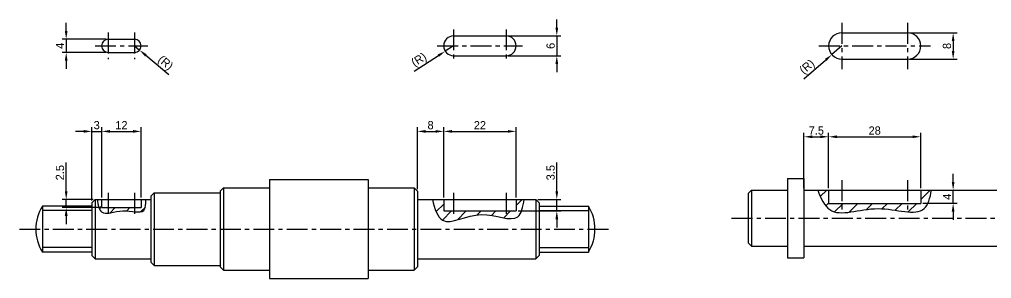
# Model space of a CAD drawing. Header units: millimetres. Extents: x 30 to 1168, y -22 to 440.
# Drawn here: x 404.6 to 700.2, y -21.5 to 57.1 of the extents above; entities that cross this region are included whole.
import ezdxf

# ---------------------------------------------------------------- set-up
doc = ezdxf.new("R2010")
doc.units = ezdxf.units.MM
doc.header["$LTSCALE"] = 0.2
doc.linetypes.add('CENTER', pattern=[50.8, 31.75, -6.35, 6.35, -6.35])
for name, color, linetype in [('가는실선', 1, 'Continuous'), ('외형선', 3, 'Continuous'), ('중심선', 1, 'CENTER'), ('치수', 1, 'Continuous')]:
    doc.layers.add(name, color=color, linetype=linetype)
doc.dimstyles.new('ISO-25', dxfattribs={"dimtxt": 2.5, "dimasz": 2.5, "dimexe": 1.25, "dimexo": 0.625, "dimtad": 1, "dimdsep": 46, "dimtxsty": 'Standard', "dimcen": 0, "dimclrt": 2, "dimadec": 0, "dimazin": 0, "dimtfac": 1, "dimtmove": 0, "dimatfit": 3, "dimfxl": 1, "dimarcsym": 0})
pattern_1 = [(45, (112.586, -110.1443), (-2.245064, 2.245064), [])]

# ---------------------------------------------------------------- blocks, each defined once
blk = doc.blocks.new('*D80')
at = {"layer": 'Defpoints', "color": 0, "transparency": 16777216}
for p in [(650.69, 21.49), (643.19, 5.3), (650.69, 5.3)]:
    blk.add_point(p, dxfattribs=at)
at = {"layer": '치수', "color": 0, "lineweight": -2, "transparency": 16777216}
for p, q in [((643.19, 5.92), (643.19, 22.74)), ((645.69, 21.49), (648.19, 21.49)), ((650.69, 5.92), (650.69, 22.74))]:
    blk.add_line(p, q, dxfattribs=at)
at = {"layer": '치수', "color": 0, "transparency": 16777216}
for points in [[(645.69, 21.91), (645.69, 21.08), (643.19, 21.49)], [(648.19, 21.91), (648.19, 21.08), (650.69, 21.49)]]:
    blk.add_solid(points, dxfattribs=at)
at = {"layer": '치수', "color": 2, "transparency": 16777216, "insert": (646.94, 23.37), "char_height": 2.5, "attachment_point": 5}
blk.add_mtext('7.5', dxfattribs=at)
blk = doc.blocks.new('*D81')
at = {"layer": 'Defpoints', "color": 0, "transparency": 16777216}
for p in [(678.69, 21.49), (650.69, 5.3), (678.69, 5.3)]:
    blk.add_point(p, dxfattribs=at)
at = {"layer": '치수', "color": 0, "lineweight": -2, "transparency": 16777216}
for p, q in [((650.69, 5.92), (650.69, 22.74)), ((653.19, 21.49), (676.19, 21.49)), ((678.69, 5.92), (678.69, 22.74))]:
    blk.add_line(p, q, dxfattribs=at)
at = {"layer": '치수', "color": 0, "transparency": 16777216}
for points in [[(653.19, 21.91), (653.19, 21.08), (650.69, 21.49)], [(676.19, 21.91), (676.19, 21.08), (678.69, 21.49)]]:
    blk.add_solid(points, dxfattribs=at)
at = {"layer": '치수', "color": 2, "transparency": 16777216, "insert": (664.69, 23.37), "char_height": 2.5, "attachment_point": 5}
blk.add_mtext('28', dxfattribs=at)
blk = doc.blocks.new('*D82')
at = {"layer": 'Defpoints', "color": 0, "transparency": 16777216}
for p in [(678.69, 5.3), (688.54, 5.3), (678.69, 1.3)]:
    blk.add_point(p, dxfattribs=at)
at = {"layer": '치수', "color": 0, "lineweight": -2, "transparency": 16777216}
for p, q in [((688.54, 7.8), (688.54, 10.3)), ((679.32, 5.3), (689.79, 5.3)), ((688.54, 1.3), (688.54, 5.3)), ((679.32, 1.3), (689.79, 1.3)), ((688.54, -1.2), (688.54, -3.7))]:
    blk.add_line(p, q, dxfattribs=at)
at = {"layer": '치수', "color": 0, "transparency": 16777216}
for points in [[(688.12, 7.8), (688.95, 7.8), (688.54, 5.3)], [(688.12, -1.2), (688.95, -1.2), (688.54, 1.3)]]:
    blk.add_solid(points, dxfattribs=at)
at = {"layer": '치수', "color": 2, "transparency": 16777216, "insert": (686.66, 3.3), "char_height": 2.5, "attachment_point": 5, "rotation": 90}
blk.add_mtext('4', dxfattribs=at)
blk = doc.blocks.new('*D83')
at = {"layer": 'Defpoints', "color": 0, "transparency": 16777216}
for p in [(674.69, 53.05), (674.69, 45.05), (688.54, 45.05)]:
    blk.add_point(p, dxfattribs=at)
at = {"layer": '치수', "color": 0, "lineweight": -2, "transparency": 16777216}
for p, q in [((675.32, 53.05), (689.79, 53.05)), ((688.54, 50.55), (688.54, 47.55)), ((675.32, 45.05), (689.79, 45.05))]:
    blk.add_line(p, q, dxfattribs=at)
at = {"layer": '치수', "color": 0, "transparency": 16777216}
for points in [[(688.12, 50.55), (688.95, 50.55), (688.54, 53.05)], [(688.12, 47.55), (688.95, 47.55), (688.54, 45.05)]]:
    blk.add_solid(points, dxfattribs=at)
at = {"layer": '치수', "color": 2, "transparency": 16777216, "insert": (686.66, 49.05), "char_height": 2.5, "attachment_point": 5, "rotation": 90}
blk.add_mtext('8', dxfattribs=at)
blk = doc.blocks.new('*D84')
at = {"layer": 'Defpoints', "color": 0, "transparency": 16777216}
for p in [(654.69, 49.05), (651.67, 46.43)]:
    blk.add_point(p, dxfattribs=at)
at = {"layer": '치수', "color": 0, "lineweight": -2, "transparency": 16777216}
for p, q in [((654.69, 49.05), (651.67, 46.43)), ((643.17, 39.06), (649.78, 44.79))]:
    blk.add_line(p, q, dxfattribs=at)
at = {"layer": '치수', "color": 0, "transparency": 16777216}
blk.add_solid([(649.51, 45.11), (650.05, 44.48), (651.67, 46.43)], dxfattribs=at)
at = {"layer": '치수', "color": 2, "transparency": 16777216, "insert": (644.3, 42.53), "char_height": 2.5, "attachment_point": 5, "rotation": 40.9208}
blk.add_mtext('(R)', dxfattribs=at)
blk = doc.blocks.new('*D88')
at = {"layer": 'Defpoints', "color": 0, "transparency": 16777216}
for p in [(429.65, 23.13), (426.65, 1.49), (429.65, 2.49)]:
    blk.add_point(p, dxfattribs=at)
at = {"layer": '치수', "color": 0, "lineweight": -2, "transparency": 16777216}
for p, q in [((426.65, 2.11), (426.65, 24.38)), ((429.65, 3.11), (429.65, 24.38)), ((424.15, 23.13), (421.65, 23.13)), ((426.65, 23.13), (429.65, 23.13)), ((432.15, 23.13), (434.65, 23.13))]:
    blk.add_line(p, q, dxfattribs=at)
at = {"layer": '치수', "color": 0, "transparency": 16777216}
for points in [[(424.15, 23.55), (424.15, 22.71), (426.65, 23.13)], [(432.15, 23.55), (432.15, 22.71), (429.65, 23.13)]]:
    blk.add_solid(points, dxfattribs=at)
at = {"layer": '치수', "color": 2, "transparency": 16777216, "insert": (428.15, 25.01), "char_height": 2.5, "attachment_point": 5}
blk.add_mtext('3', dxfattribs=at)
blk = doc.blocks.new('*D89')
at = {"layer": 'Defpoints', "color": 0, "transparency": 16777216}
for p in [(441.65, 23.13), (429.65, 2.49), (441.65, 2.49)]:
    blk.add_point(p, dxfattribs=at)
at = {"layer": '치수', "color": 0, "lineweight": -2, "transparency": 16777216}
for p, q in [((429.65, 3.11), (429.65, 24.38)), ((441.65, 3.11), (441.65, 24.38)), ((432.15, 23.13), (439.15, 23.13))]:
    blk.add_line(p, q, dxfattribs=at)
at = {"layer": '치수', "color": 0, "transparency": 16777216}
for points in [[(432.15, 23.55), (432.15, 22.71), (429.65, 23.13)], [(439.15, 23.55), (439.15, 22.71), (441.65, 23.13)]]:
    blk.add_solid(points, dxfattribs=at)
at = {"layer": '치수', "color": 2, "transparency": 16777216, "insert": (435.65, 25.01), "char_height": 2.5, "attachment_point": 5}
blk.add_mtext('12', dxfattribs=at)
blk = doc.blocks.new('*D90')
at = {"layer": 'Defpoints', "color": 0, "transparency": 16777216}
for p in [(418.86, 2.49), (427.65, 2.49), (429.65, -0.01)]:
    blk.add_point(p, dxfattribs=at)
at = {"layer": '치수', "color": 0, "lineweight": -2, "transparency": 16777216}
for p, q in [((418.86, 4.99), (418.86, 13.74)), ((427.02, 2.49), (417.61, 2.49)), ((418.86, -0.01), (418.86, 2.49)), ((429.02, -0.01), (417.61, -0.01)), ((418.86, -2.51), (418.86, -5.01))]:
    blk.add_line(p, q, dxfattribs=at)
at = {"layer": '치수', "color": 0, "transparency": 16777216}
for points in [[(418.44, 4.99), (419.28, 4.99), (418.86, 2.49)], [(418.44, -2.51), (419.28, -2.51), (418.86, -0.01)]]:
    blk.add_solid(points, dxfattribs=at)
at = {"layer": '치수', "color": 2, "transparency": 16777216, "insert": (416.98, 10.61), "char_height": 2.5, "attachment_point": 5, "rotation": 90}
blk.add_mtext('2.5', dxfattribs=at)
blk = doc.blocks.new('*D91')
at = {"layer": 'Defpoints', "color": 0, "transparency": 16777216}
for p in [(431.65, 51.09), (418.86, 47.09), (431.65, 47.09)]:
    blk.add_point(p, dxfattribs=at)
at = {"layer": '치수', "color": 0, "lineweight": -2, "transparency": 16777216}
for p, q in [((418.86, 53.59), (418.86, 56.09)), ((431.02, 51.09), (417.61, 51.09)), ((418.86, 51.09), (418.86, 47.09)), ((431.02, 47.09), (417.61, 47.09)), ((418.86, 44.59), (418.86, 42.09))]:
    blk.add_line(p, q, dxfattribs=at)
at = {"layer": '치수', "color": 0, "transparency": 16777216}
for points in [[(418.44, 53.59), (419.28, 53.59), (418.86, 51.09)], [(418.44, 44.59), (419.28, 44.59), (418.86, 47.09)]]:
    blk.add_solid(points, dxfattribs=at)
at = {"layer": '치수', "color": 2, "transparency": 16777216, "insert": (416.98, 49.09), "char_height": 2.5, "attachment_point": 5, "rotation": 90}
blk.add_mtext('4', dxfattribs=at)
blk = doc.blocks.new('*D92')
at = {"layer": 'Defpoints', "color": 0, "transparency": 16777216}
for p in [(439.65, 49.09), (441.17, 47.8)]:
    blk.add_point(p, dxfattribs=at)
at = {"layer": '치수', "color": 0, "lineweight": -2, "transparency": 16777216}
for p, q in [((439.65, 49.09), (441.17, 47.8)), ((450.07, 40.3), (443.09, 46.19))]:
    blk.add_line(p, q, dxfattribs=at)
at = {"layer": '치수', "color": 0, "transparency": 16777216}
blk.add_solid([(443.35, 46.51), (442.82, 45.87), (441.17, 47.8)], dxfattribs=at)
at = {"layer": '치수', "color": 2, "transparency": 16777216, "insert": (448.89, 43.74), "char_height": 2.5, "attachment_point": 5, "rotation": 319.8613}
blk.add_mtext('(R)', dxfattribs=at)
blk = doc.blocks.new('*D93')
at = {"layer": 'Defpoints', "color": 0, "transparency": 16777216}
for p in [(533.65, 23.13), (525.65, 4.99), (533.65, 2.49)]:
    blk.add_point(p, dxfattribs=at)
at = {"layer": '치수', "color": 0, "lineweight": -2, "transparency": 16777216}
for p, q in [((525.65, 5.61), (525.65, 24.38)), ((533.65, 3.11), (533.65, 24.38)), ((528.15, 23.13), (531.15, 23.13))]:
    blk.add_line(p, q, dxfattribs=at)
at = {"layer": '치수', "color": 0, "transparency": 16777216}
for points in [[(528.15, 23.55), (528.15, 22.71), (525.65, 23.13)], [(531.15, 23.55), (531.15, 22.71), (533.65, 23.13)]]:
    blk.add_solid(points, dxfattribs=at)
at = {"layer": '치수', "color": 2, "transparency": 16777216, "insert": (529.65, 25.01), "char_height": 2.5, "attachment_point": 5}
blk.add_mtext('8', dxfattribs=at)
blk = doc.blocks.new('*D94')
at = {"layer": 'Defpoints', "color": 0, "transparency": 16777216}
for p in [(555.65, 23.13), (533.65, 2.49), (555.65, 2.49)]:
    blk.add_point(p, dxfattribs=at)
at = {"layer": '치수', "color": 0, "lineweight": -2, "transparency": 16777216}
for p, q in [((533.65, 3.11), (533.65, 24.38)), ((555.65, 3.11), (555.65, 24.38)), ((536.15, 23.13), (553.15, 23.13))]:
    blk.add_line(p, q, dxfattribs=at)
at = {"layer": '치수', "color": 0, "transparency": 16777216}
for points in [[(536.15, 23.55), (536.15, 22.71), (533.65, 23.13)], [(553.15, 23.55), (553.15, 22.71), (555.65, 23.13)]]:
    blk.add_solid(points, dxfattribs=at)
at = {"layer": '치수', "color": 2, "transparency": 16777216, "insert": (544.65, 25.01), "char_height": 2.5, "attachment_point": 5}
blk.add_mtext('22', dxfattribs=at)
blk = doc.blocks.new('*D95')
at = {"layer": 'Defpoints', "color": 0, "transparency": 16777216}
for p in [(561.65, 2.49), (568.03, 2.49), (555.65, -1.01)]:
    blk.add_point(p, dxfattribs=at)
at = {"layer": '치수', "color": 0, "lineweight": -2, "transparency": 16777216}
for p, q in [((568.03, 4.99), (568.03, 13.74)), ((562.27, 2.49), (569.28, 2.49)), ((568.03, -1.01), (568.03, 2.49)), ((556.27, -1.01), (569.28, -1.01)), ((568.03, -3.51), (568.03, -6.01))]:
    blk.add_line(p, q, dxfattribs=at)
at = {"layer": '치수', "color": 0, "transparency": 16777216}
for points in [[(567.62, 4.99), (568.45, 4.99), (568.03, 2.49)], [(567.62, -3.51), (568.45, -3.51), (568.03, -1.01)]]:
    blk.add_solid(points, dxfattribs=at)
at = {"layer": '치수', "color": 2, "transparency": 16777216, "insert": (566.16, 10.61), "char_height": 2.5, "attachment_point": 5, "rotation": 90}
blk.add_mtext('3.5', dxfattribs=at)
blk = doc.blocks.new('*D96')
at = {"layer": 'Defpoints', "color": 0, "transparency": 16777216}
for p in [(552.65, 52.09), (552.65, 46.09), (568.03, 46.09)]:
    blk.add_point(p, dxfattribs=at)
at = {"layer": '치수', "color": 0, "lineweight": -2, "transparency": 16777216}
for p, q in [((568.03, 54.59), (568.03, 57.09)), ((553.27, 52.09), (569.28, 52.09)), ((568.03, 52.09), (568.03, 46.09)), ((553.27, 46.09), (569.28, 46.09)), ((568.03, 43.59), (568.03, 41.09))]:
    blk.add_line(p, q, dxfattribs=at)
at = {"layer": '치수', "color": 0, "transparency": 16777216}
for points in [[(567.62, 54.59), (568.45, 54.59), (568.03, 52.09)], [(567.62, 43.59), (568.45, 43.59), (568.03, 46.09)]]:
    blk.add_solid(points, dxfattribs=at)
at = {"layer": '치수', "color": 2, "transparency": 16777216, "insert": (566.16, 49.09), "char_height": 2.5, "attachment_point": 5, "rotation": 90}
blk.add_mtext('6', dxfattribs=at)
blk = doc.blocks.new('*D97')
at = {"layer": 'Defpoints', "color": 0, "transparency": 16777216}
for p in [(534.12, 47.47), (536.65, 49.09)]:
    blk.add_point(p, dxfattribs=at)
at = {"layer": '치수', "color": 0, "lineweight": -2, "transparency": 16777216}
for p, q in [((536.65, 49.09), (534.12, 47.47)), ((524.66, 41.39), (532.02, 46.12))]:
    blk.add_line(p, q, dxfattribs=at)
at = {"layer": '치수', "color": 0, "transparency": 16777216}
blk.add_solid([(531.79, 46.47), (532.24, 45.77), (534.12, 47.47)], dxfattribs=at)
at = {"layer": '치수', "color": 2, "transparency": 16777216, "insert": (526.27, 44.65), "char_height": 2.5, "attachment_point": 5, "rotation": 32.712}
blk.add_mtext('(R)', dxfattribs=at)

msp = doc.modelspace()

# ---------------------------------------------------------------- hatches: boundary and pattern name
at = {"layer": '가는실선'}
h = msp.add_hatch(dxfattribs=at)
h.set_pattern_fill('ANSI31', color=256)
h.set_pattern_definition(pattern_1)
edge = h.paths.add_edge_path()
edge.add_line((650.693, 5.298), (647.358, 5.298))
edge.add_spline(control_points=[(647.358, 5.298), (648.322, 2.774), (650.083, -0.951), (653.29, -1.562), (654.693, -1.554)], knot_values=[1.9165931, 1.9165931, 1.9165931, 1.9165931, 9.1087138, 13.6746933, 13.6746933, 13.6746933, 13.6746933], degree=3, periodic=0)
edge.add_line((654.693, -1.554), (654.693, 1.298))
edge.add_line((654.693, 1.298), (650.693, 1.298))
edge.add_line((650.693, 1.298), (650.693, 5.298))
edge = h.paths.add_edge_path()
edge.add_spline(control_points=[(654.693, -1.554), (657.811, -1.535), (664.729, 0.654), (672.023, -1.066), (674.693, -1.302)], knot_values=[13.6746933, 13.6746933, 13.6746933, 13.6746933, 23.8212312, 31.6814173, 31.6814173, 31.6814173, 31.6814173], degree=3, periodic=0)
edge.add_line((674.693, -1.302), (674.693, 1.298))
edge.add_line((674.693, 1.298), (654.693, 1.298))
edge.add_line((654.693, 1.298), (654.693, -1.554))
edge = h.paths.add_edge_path()
edge.add_spline(control_points=[(674.693, -1.302), (676.783, -1.487), (680.417, -1.222), (681.557, 2.892), (681.944, 5.298)], knot_values=[31.6814173, 31.6814173, 31.6814173, 31.6814173, 37.833744, 44.2713169, 44.2713169, 44.2713169, 44.2713169], degree=3, periodic=0)
edge.add_line((681.944, 5.298), (678.693, 5.298))
edge.add_line((678.693, 5.298), (678.693, 1.298))
edge.add_line((678.693, 1.298), (674.693, 1.298))
edge.add_line((674.693, 1.298), (674.693, -1.302))
h = msp.add_hatch(dxfattribs=at)
h.set_pattern_fill('ANSI31', color=256)
h.set_pattern_definition(pattern_1)
edge = h.paths.add_edge_path()
edge.add_line((429.646, 2.485), (428.346, 2.485))
edge.add_spline(control_points=[(428.346, 2.485), (428.536, 0.81), (428.995, -1.613), (430.831, -1.728), (431.646, -1.638)], knot_values=[0.9239037, 0.9239037, 0.9239037, 0.9239037, 5.1219406, 7.6487599, 7.6487599, 7.6487599, 7.6487599], degree=3, periodic=0)
edge.add_line((431.646, -1.638), (431.646, -0.015))
edge.add_line((431.646, -0.015), (429.646, -0.015))
edge.add_line((429.646, -0.015), (429.646, 2.485))
edge = h.paths.add_edge_path()
edge.add_line((439.646, -0.015), (431.646, -0.015))
edge.add_line((431.646, -0.015), (431.646, -1.638))
edge.add_spline(control_points=[(431.646, -1.638), (432.921, -1.498), (435.688, -0.682), (438.569, -1.139), (439.646, -1.249)], knot_values=[7.6487599, 7.6487599, 7.6487599, 7.6487599, 11.6059372, 14.5724789, 14.5724789, 14.5724789, 14.5724789], degree=3, periodic=0)
edge.add_line((439.646, -1.249), (439.646, -0.015))
edge = h.paths.add_edge_path()
edge.add_spline(control_points=[(439.646, -1.249), (440.861, -1.374), (442.98, -1.407), (443.107, 1.035), (443.03, 2.485)], knot_values=[14.5724789, 14.5724789, 14.5724789, 14.5724789, 17.9203118, 21.5637864, 21.5637864, 21.5637864, 21.5637864], degree=3, periodic=0)
edge.add_line((443.03, 2.485), (441.646, 2.485))
edge.add_line((441.646, 2.485), (441.646, -0.015))
edge.add_line((441.646, -0.015), (439.646, -0.015))
edge.add_line((439.646, -0.015), (439.646, -1.249))
h = msp.add_hatch(dxfattribs=at)
h.set_pattern_fill('ANSI31', color=256)
h.set_pattern_definition(pattern_1)
edge = h.paths.add_edge_path()
edge.add_line((533.646, 2.485), (530.225, 2.485))
edge.add_spline(control_points=[(530.225, 2.485), (530.905, -0.409), (533.058, -7.156), (544.612, 0.65), (556.397, -5.735), (557.778, 0.174), (558.118, 2.485)], knot_values=[1.7042531, 1.7042531, 1.7042531, 1.7042531, 9.0904615, 21.0614126, 32.0772514, 37.9863033, 37.9863033, 37.9863033, 37.9863033], degree=3, periodic=0)
edge.add_line((558.118, 2.485), (555.646, 2.485))
edge.add_line((555.646, 2.485), (555.646, -1.015))
edge.add_line((555.646, -1.015), (533.646, -1.015))
edge.add_line((533.646, -1.015), (533.646, 2.485))

# ---------------------------------------------------------------- linework, layer by layer
for p, q in [((426.646, -0.915), (411.646, -0.915)), ((562.646, -0.915), (577.646, -0.915)), ((426.646, -12.115), (411.646, -12.115)), ((562.646, -12.115), (577.646, -12.115))]:
    msp.add_line(p, q, dxfattribs=at)
for points, knots in [([(647.358, 5.298), (648.322, 2.774), (651.603, -4.166), (665.21, 2.177), (679.705, -3.79), (681.557, 2.892), (681.944, 5.298)], [1.9165931, 1.9165931, 1.9165931, 1.9165931, 9.1087138, 23.8212312, 37.833744, 44.2713169, 44.2713169, 44.2713169, 44.2713169]), ([(428.346, 2.485), (428.536, 0.81), (429.265, -3.039), (435.954, 0.104), (442.927, -2.443), (443.107, 1.035), (443.03, 2.485)], [0.9239037, 0.9239037, 0.9239037, 0.9239037, 5.1219406, 11.6059372, 17.9203118, 21.5637864, 21.5637864, 21.5637864, 21.5637864]), ([(530.225, 2.485), (530.905, -0.409), (533.058, -7.156), (544.612, 0.65), (556.397, -5.735), (557.778, 0.174), (558.118, 2.485)], [1.7042531, 1.7042531, 1.7042531, 1.7042531, 9.0904615, 21.0614126, 32.0772514, 37.9863033, 37.9863033, 37.9863033, 37.9863033])]:
    msp.add_open_spline(points, degree=3, knots=knots, dxfattribs=at)
at = {"layer": '외형선'}
for p, q in [((431.646, 51.089), (439.646, 51.089)), ((536.646, 52.089), (552.646, 52.089)), ((654.693, 53.051), (674.693, 53.051)), ((429.646, 49.089), (429.646, 49.089)), ((441.646, 49.089), (441.646, 49.089)), ((533.646, 49.089), (533.646, 49.089)), ((555.646, 49.089), (555.646, 49.089)), ((650.693, 49.051), (650.693, 49.051)), ((678.693, 49.051), (678.693, 49.051)), ((431.646, 47.089), (439.646, 47.089)), ((536.646, 46.089), (552.646, 46.089)), ((654.693, 45.051), (674.693, 45.051)), ((466.646, 5.985), (465.646, 4.985)), ((466.646, 5.985), (480.646, 5.985)), ((466.646, 5.985), (466.646, -19.015)), ((480.646, 8.485), (510.646, 8.485)), ((480.646, 8.485), (480.646, -21.515)), ((510.646, 8.485), (510.646, -21.515)), ((510.646, 5.985), (524.646, 5.985)), ((524.646, 5.985), (525.646, 4.985)), ((524.646, 5.985), (524.646, -19.015)), ((638.193, 8.798), (643.193, 8.798)), ((638.193, 8.798), (638.193, -15.202)), ((643.193, 8.798), (643.193, -15.202)), ((445.646, 4.485), (444.646, 3.485)), ((444.646, 3.485), (444.646, -16.515)), ((445.646, 4.485), (465.646, 4.485)), ((445.646, 4.485), (445.646, -17.515)), ((465.646, 4.985), (465.646, -18.015)), ((525.646, 4.985), (525.646, -18.015)), ((627.193, 5.298), (626.193, 4.298)), ((626.193, 4.298), (626.193, -10.702)), ((627.193, 5.298), (638.193, 5.298)), ((627.193, 5.298), (627.193, -11.702)), ((643.193, 5.298), (710.657, 5.298)), ((650.693, 5.298), (650.693, 1.298)), ((678.693, 5.298), (678.693, 1.298)), ((426.646, 0.485), (411.646, 0.485)), ((411.646, 0.485), (411.646, -13.515)), ((427.646, 2.485), (426.646, 1.485)), ((426.646, 1.485), (426.646, -14.515)), ((427.646, 2.485), (444.646, 2.485)), ((427.646, 2.485), (427.646, -15.515)), ((429.646, 2.485), (429.646, -0.015)), ((441.646, 2.485), (441.646, -0.015)), ((525.646, 2.485), (561.646, 2.485)), ((533.646, 2.485), (533.646, -1.015)), ((555.646, 2.485), (555.646, -1.015)), ((562.646, 1.485), (561.646, 2.485)), ((561.646, 2.485), (561.646, -15.515)), ((562.646, 1.485), (562.646, -14.515)), ((562.646, 0.485), (577.646, 0.485)), ((577.646, 0.485), (577.646, -13.515)), ((650.693, 1.298), (678.693, 1.298)), ((429.646, -0.015), (441.646, -0.015)), ((533.646, -1.015), (555.646, -1.015)), ((626.193, -10.702), (627.193, -11.702)), ((627.193, -11.702), (638.193, -11.702)), ((643.193, -11.702), (710.657, -11.702)), ((426.646, -13.515), (411.646, -13.515)), ((427.646, -15.515), (426.646, -14.515)), ((562.646, -14.515), (561.646, -15.515)), ((562.646, -13.515), (577.646, -13.515)), ((427.646, -15.515), (444.646, -15.515)), ((445.646, -17.515), (444.646, -16.515)), ((445.646, -17.515), (465.646, -17.515)), ((525.646, -15.515), (561.646, -15.515)), ((638.193, -15.202), (643.193, -15.202)), ((466.646, -19.015), (465.646, -18.015)), ((466.646, -19.015), (480.646, -19.015)), ((510.646, -19.015), (524.646, -19.015)), ((525.646, -18.015), (524.646, -19.015)), ((480.646, -21.515), (510.646, -21.515))]:
    msp.add_line(p, q, dxfattribs=at)
for centre, radius, start, end in [((431.646, 49.089), 2, 90, 180), ((439.646, 49.089), 2, 0, 90), ((536.646, 49.089), 3, 90, 180), ((552.646, 49.089), 3, 0, 90), ((654.693, 49.051), 4, 90, 180), ((674.693, 49.051), 4, 0, 90), ((431.646, 49.089), 2, 180, 270), ((439.646, 49.089), 2, 270, 0), ((536.646, 49.089), 3, 180, 270), ((552.646, 49.089), 3, 270, 0), ((654.693, 49.051), 4, 180, 270), ((674.693, 49.051), 4, 270, 0), ((422.896, -6.515), 13.25, 148.10921, 211.89079), ((566.396, -6.515), 13.25, 328.10921, 31.89079)]:
    msp.add_arc(centre, radius, start, end, dxfattribs=at)
at = {"layer": '중심선'}
for p, q in [((536.646, 54.089), (536.646, 44.089)), ((552.646, 54.089), (552.646, 44.089)), ((654.693, 56.051), (654.693, 42.051)), ((674.693, 56.051), (674.693, 42.051)), ((431.646, 53.089), (431.646, 45.089)), ((439.646, 53.089), (439.646, 45.089)), ((427.646, 49.089), (443.646, 49.089)), ((531.646, 49.089), (557.646, 49.089)), ((647.693, 49.051), (681.693, 49.051)), ((654.693, 8.298), (654.693, -1.702)), ((674.693, 8.298), (674.693, -1.702)), ((431.646, 4.485), (431.646, -2.015)), ((439.646, 4.485), (439.646, -2.015)), ((536.646, 4.485), (536.646, -3.015)), ((552.646, 4.485), (552.646, -3.015)), ((621.193, -3.202), (738.193, -3.202)), ((404.646, -6.515), (584.646, -6.515))]:
    msp.add_line(p, q, dxfattribs=at)

# ---------------------------------------------------------------- dimensions: what is measured, and where the dimension line sits
at = {"layer": '치수'}
for base, p1, p2, picture, middle in [((568.035, 46.089), (552.646, 52.089), (552.646, 46.089), '*D96', (566.16, 49.089)), ((418.859, 47.089), (431.646, 51.089), (431.646, 47.089), '*D91', (416.984, 49.089)), ((688.536, 45.051), (674.693, 53.051), (674.693, 45.051), '*D83', (686.661, 49.051)), ((418.859, 2.485), (429.646, -0.015), (427.646, 2.485), '*D90', (416.984, 10.61)), ((568.035, 2.485), (555.646, -1.015), (561.646, 2.485), '*D95', (566.16, 10.61)), ((688.536, 5.298), (678.693, 1.298), (678.693, 5.298), '*D82', (686.661, 3.298))]:
    dim = msp.add_linear_dim(base=base, p1=p1, p2=p2, angle=90, dimstyle='ISO-25', dxfattribs=at)
    dim.commit()
    dim.dimension.update_dxf_attribs({"geometry": picture, "text_midpoint": middle})
dim = msp.add_radius_dim(center=(439.646, 49.089), mpoint=(441.175, 47.799), text='(R)', dimstyle='ISO-25', dxfattribs=at)
dim.commit()
dim.dimension.update_dxf_attribs({"geometry": '*D92', "text_midpoint": (447.684, 42.31), "dimtype": 164})
for center, mpoint, picture, middle in [((536.646, 49.089), (534.121, 47.467), '*D97', (526.272, 44.654)), ((654.693, 49.051), (651.671, 46.431), '*D84', (644.303, 42.526))]:
    dim = msp.add_radius_dim(center=center, mpoint=mpoint, text='(R)', dimstyle='ISO-25', dxfattribs=at)
    dim.commit()
    dim.dimension.update_dxf_attribs({"geometry": picture, "text_midpoint": middle})
for base, p1, p2, picture, middle in [((429.646, 23.131), (426.646, 1.485), (429.646, 2.485), '*D88', (428.146, 25.006)), ((441.646, 23.131), (429.646, 2.485), (441.646, 2.485), '*D89', (435.646, 25.006)), ((533.646, 23.131), (525.646, 4.985), (533.646, 2.485), '*D93', (529.646, 25.006)), ((555.646, 23.131), (533.646, 2.485), (555.646, 2.485), '*D94', (544.646, 25.006)), ((650.693, 21.493), (643.193, 5.298), (650.693, 5.298), '*D80', (646.943, 23.368)), ((678.693, 21.493), (650.693, 5.298), (678.693, 5.298), '*D81', (664.693, 23.368))]:
    dim = msp.add_linear_dim(base=base, p1=p1, p2=p2, dimstyle='ISO-25', dxfattribs=at)
    dim.commit()
    dim.dimension.update_dxf_attribs({"geometry": picture, "text_midpoint": middle})

doc.saveas('drawing.dxf')
